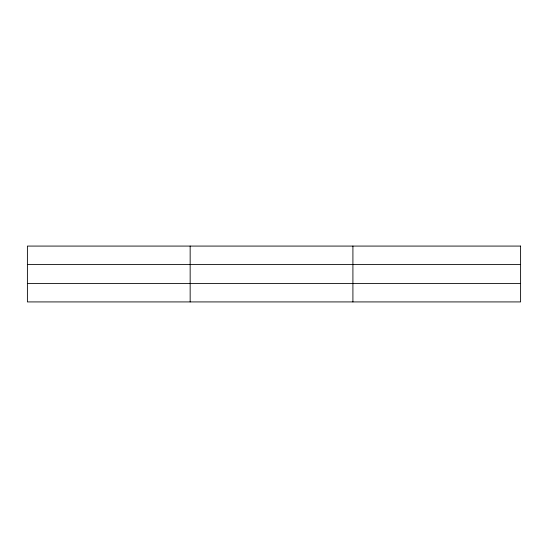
<?xml version="1.0" encoding="UTF-8"?>
<svg xmlns="http://www.w3.org/2000/svg" width="548" height="548" viewBox="0 0 548 548"><rect width="100%" height="100%" fill="white"/><g stroke="black" fill="none" stroke-linecap="round" stroke-linejoin="round"><path stroke-width="0.82" d="M190.156 246.079L190.156 301.921M352.912 246.079L352.912 301.921M27.4 264.506L520.6 264.506M27.4 283.494L520.6 283.494M520.6 246.079L520.6 301.921L27.4 301.921L27.4 246.079L520.6 246.079"/></g></svg>
